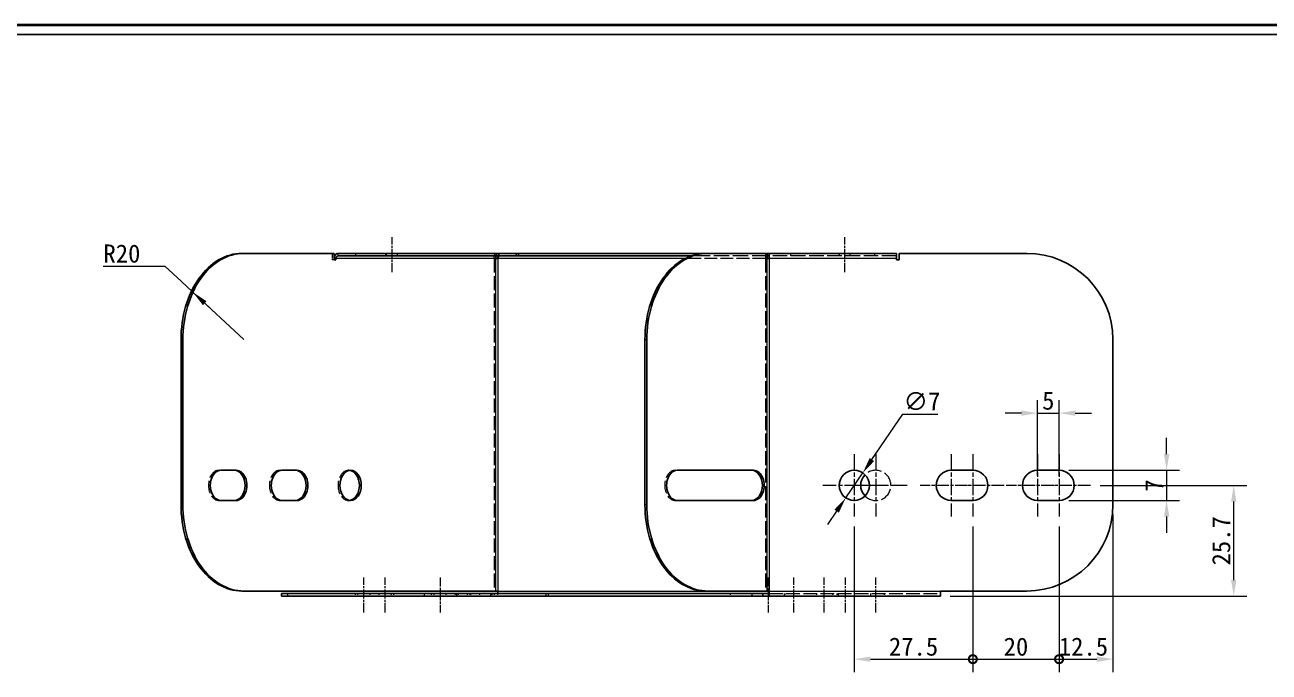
# Model space of a CAD drawing. Header units: millimetres. Extents: x 9 to 887, y 8 to 622.
# Drawn here: x 269.7 to 558.2, y 471.7 to 621.8 of the extents above; entities that cross this region are included whole.
import ezdxf
from ezdxf.enums import TextEntityAlignment as Align

# ---------------------------------------------------------------- set-up
doc = ezdxf.new("R2010")
doc.units = ezdxf.units.MM
doc.header["$LTSCALE"] = 1.5
doc.linetypes.add('CHAIN', pattern=[0.3543, 0.2362, -0.0295, 0.0591, -0.0295])
doc.linetypes.add('DASHED', pattern=[0.2067, 0.1654, -0.0413])
for name, color, linetype, lineweight, true_color in [('中心标记 (ISO)', 1, 'CHAIN', 18, 0xff0000), ('中心线 (ISO)', 1, 'CHAIN', 18, 0xff0000), ('尺寸 (ISO)', 7, 'Continuous', 18, 0x008000), ('隐藏 (ISO)', 5, 'DASHED', 18, 0x0000ff), ('隐藏窄的 (ISO)', 5, 'DASHED', 18, 0x0000ff)]:
    doc.layers.add(name, color=color, linetype=linetype, lineweight=lineweight, true_color=true_color)
for name, color, linetype, lineweight in [('可见 (ISO)', 7, 'Continuous', 25), ('可见窄的 (ISO)', 7, 'Continuous', 18), ('图框 (ISO)', 7, 'Continuous', 35)]:
    doc.layers.add(name, color=color, linetype=linetype, lineweight=lineweight)
doc.styles.get("Standard").update_dxf_attribs({"font": 'simfang.ttf'})
doc.styles.add('最新国标', font='simfang.ttf')
doc.dimstyles.new('默认 (GB)', dxfattribs={"dimscale": 1.5, "dimtxt": 2.8, "dimasz": 2.5, "dimexe": 2, "dimexo": 1.5, "dimgap": 0.5, "dimtad": 1, "dimtoh": 1, "dimdsep": 46, "dimtxsty": '最新国标', "dimcen": 0.09, "dimdle": 10, "dimclrd": 256, "dimclre": 256, "dimclrt": 256, "dimaunit": 1, "dimadec": 3, "dimazin": 2, "dimtfac": 0.535714, "dimtdec": 3, "dimtmove": 0, "dimatfit": 3, "dimfxl": 0, "dimtolj": 1, "dimlwd": -1, "dimlwe": -1, "dimarcsym": 0})

# ---------------------------------------------------------------- blocks, each defined once
blk = doc.blocks.new('图框 最新国标')
at = {"layer": '图框 (ISO)'}
blk.add_line((6, 414.5), (588.5, 414.5), dxfattribs=at)
at = {"layer": '图框 (ISO)', "color": 7, "linetype": 'Continuous', "lineweight": 25}
blk.add_line((18, 413), (587, 413), dxfattribs=at)
blk.add_line((18, 413), (587, 413), dxfattribs=at)
at = {"layer": '图框 (ISO)', "lineweight": 30}
blk.add_attdef('零件代号', text='', height=2.5, rotation=180, dxfattribs=at).set_placement((35.5, 409), align=Align.MIDDLE_CENTER)
blk = doc.blocks.new('*D32')
at = {"layer": 'Defpoints', "color": 0, "transparency": 16777216}
for p in [(516.79, 514.96), (550.04, 514.96), (482.04, 489.26)]:
    blk.add_point(p, dxfattribs=at)
at = {"layer": '尺寸 (ISO)', "color": 116, "true_color": 0x00803f, "transparency": 16777216}
for p, q in [((519.04, 514.96), (553.04, 514.96)), ((550.04, 493.01), (550.04, 511.21)), ((484.29, 489.26), (553.04, 489.26))]:
    blk.add_line(p, q, dxfattribs=at)
for points in [[(549.42, 511.21), (550.67, 511.21), (550.04, 514.96)], [(549.42, 493.01), (550.67, 493.01), (550.04, 489.26)]]:
    blk.add_solid(points, dxfattribs=at)
at = {"layer": '尺寸 (ISO)', "transparency": 16777216, "insert": (547.16, 502.11), "char_height": 4.2, "attachment_point": 5, "rotation": 90, "style": '最新国标'}
blk.add_mtext('\\A1;25.7', dxfattribs=at)
blk = doc.blocks.new('*D33')
at = {"layer": 'Defpoints', "color": 0, "transparency": 16777216}
for p in [(509.54, 531.72), (504.54, 514.96), (509.54, 514.96)]:
    blk.add_point(p, dxfattribs=at)
at = {"layer": '尺寸 (ISO)', "color": 116, "true_color": 0x00803f, "transparency": 16777216}
for p, q in [((504.54, 517.21), (504.54, 534.72)), ((509.54, 517.21), (509.54, 534.72)), ((500.79, 531.72), (497.04, 531.72)), ((504.54, 531.72), (509.54, 531.72)), ((513.29, 531.72), (517.04, 531.72))]:
    blk.add_line(p, q, dxfattribs=at)
for points in [[(500.79, 532.34), (500.79, 531.09), (504.54, 531.72)], [(513.29, 532.34), (513.29, 531.09), (509.54, 531.72)]]:
    blk.add_solid(points, dxfattribs=at)
at = {"layer": '尺寸 (ISO)', "transparency": 16777216, "insert": (507.04, 534.59), "char_height": 4.2, "attachment_point": 5, "style": '最新国标'}
blk.add_mtext('\\A1;5', dxfattribs=at)
blk = doc.blocks.new('*D34')
at = {"layer": 'Defpoints', "color": 0, "transparency": 16777216}
for p in [(509.54, 518.46), (509.54, 511.46), (534.47, 511.46)]:
    blk.add_point(p, dxfattribs=at)
at = {"layer": '尺寸 (ISO)', "color": 116, "true_color": 0x00803f, "transparency": 16777216}
for p, q in [((534.47, 522.21), (534.47, 525.96)), ((511.79, 518.46), (537.47, 518.46)), ((534.47, 518.46), (534.47, 511.46)), ((511.79, 511.46), (537.47, 511.46)), ((534.47, 507.71), (534.47, 503.96))]:
    blk.add_line(p, q, dxfattribs=at)
for points in [[(533.85, 522.21), (535.1, 522.21), (534.47, 518.46)], [(533.85, 507.71), (535.1, 507.71), (534.47, 511.46)]]:
    blk.add_solid(points, dxfattribs=at)
at = {"layer": '尺寸 (ISO)', "transparency": 16777216, "insert": (531.6, 514.96), "char_height": 4.2, "attachment_point": 5, "rotation": 90, "style": '最新国标'}
blk.add_mtext('\\A1;7', dxfattribs=at)
blk = doc.blocks.new('_DotSmall')
at = {"color": 0, "linetype": 'ByBlock', "const_width": 0.5}
blk.add_lwpolyline([(-0.0625, 0, 1), (0.0625, 0, 1)], format="xyb", close=True, dxfattribs=at)
blk = doc.blocks.new('*D35')
at = {"layer": 'Defpoints', "color": 0, "transparency": 16777216}
for p in [(462.04, 507.71), (489.54, 507.71), (489.54, 474.66)]:
    blk.add_point(p, dxfattribs=at)
at = {"layer": '尺寸 (ISO)', "color": 116, "true_color": 0x00803f, "transparency": 16777216}
for p, q in [((462.04, 505.46), (462.04, 471.66)), ((489.54, 505.46), (489.54, 471.66)), ((465.79, 474.66), (489.54, 474.66))]:
    blk.add_line(p, q, dxfattribs=at)
blk.add_solid([(465.79, 475.29), (465.79, 474.04), (462.04, 474.66)], dxfattribs=at)
at = {"layer": '尺寸 (ISO)', "color": 116, "true_color": 0x00803f, "transparency": 16777216, "xscale": 3.75, "yscale": 3.75, "zscale": 3.75}
blk.add_blockref('_DotSmall', (489.54, 474.66), dxfattribs=at)
at = {"layer": '尺寸 (ISO)', "transparency": 16777216, "insert": (475.79, 477.55), "char_height": 4.2, "attachment_point": 5, "style": '最新国标'}
blk.add_mtext('\\A1;27.5', dxfattribs=at)
blk = doc.blocks.new('*D37')
at = {"layer": 'Defpoints', "color": 0, "transparency": 16777216}
for p in [(489.54, 507.71), (509.54, 507.71), (509.54, 474.66)]:
    blk.add_point(p, dxfattribs=at)
at = {"layer": '尺寸 (ISO)', "color": 116, "true_color": 0x00803f, "transparency": 16777216}
for p, q in [((489.54, 505.46), (489.54, 471.66)), ((509.54, 505.46), (509.54, 471.66)), ((489.54, 474.66), (509.54, 474.66))]:
    blk.add_line(p, q, dxfattribs=at)
at = {"layer": '尺寸 (ISO)', "color": 116, "true_color": 0x00803f, "transparency": 16777216, "xscale": 3.75, "yscale": 3.75, "zscale": 3.75, "rotation": 180}
blk.add_blockref('_DotSmall', (489.54, 474.66), dxfattribs=at)
at = {"layer": '尺寸 (ISO)', "color": 116, "true_color": 0x00803f, "transparency": 16777216, "xscale": 3.75, "yscale": 3.75, "zscale": 3.75}
blk.add_blockref('_DotSmall', (509.54, 474.66), dxfattribs=at)
at = {"layer": '尺寸 (ISO)', "transparency": 16777216, "insert": (499.54, 477.54), "char_height": 4.2, "attachment_point": 5, "style": '最新国标'}
blk.add_mtext('\\A1;20', dxfattribs=at)
blk = doc.blocks.new('*D38')
at = {"layer": 'Defpoints', "color": 0, "transparency": 16777216}
for p in [(522.04, 510.46), (509.54, 507.71), (522.04, 474.66)]:
    blk.add_point(p, dxfattribs=at)
at = {"layer": '尺寸 (ISO)', "color": 116, "true_color": 0x00803f, "transparency": 16777216}
for p, q in [((522.04, 508.21), (522.04, 471.66)), ((509.54, 505.46), (509.54, 471.66)), ((509.54, 474.66), (518.29, 474.66))]:
    blk.add_line(p, q, dxfattribs=at)
blk.add_solid([(518.29, 475.29), (518.29, 474.04), (522.04, 474.66)], dxfattribs=at)
at = {"layer": '尺寸 (ISO)', "color": 116, "true_color": 0x00803f, "transparency": 16777216, "xscale": 3.75, "yscale": 3.75, "zscale": 3.75, "rotation": 180}
blk.add_blockref('_DotSmall', (509.54, 474.66), dxfattribs=at)
at = {"layer": '尺寸 (ISO)', "transparency": 16777216, "insert": (515.19, 477.55), "char_height": 4.2, "attachment_point": 5, "style": '最新国标'}
blk.add_mtext('\\A1;12.5', dxfattribs=at)
blk = doc.blocks.new('*D39')
at = {"layer": 'Defpoints', "color": 0, "transparency": 16777216}
for p in [(464.02, 517.85), (460.07, 512.07)]:
    blk.add_point(p, dxfattribs=at)
at = {"layer": '尺寸 (ISO)', "color": 116, "true_color": 0x00803f, "transparency": 16777216}
for p, q in [((466.13, 520.95), (473.32, 531.46)), ((473.32, 531.46), (481.41, 531.46)), ((460.07, 512.07), (464.02, 517.85)), ((457.95, 508.98), (455.83, 505.88))]:
    blk.add_line(p, q, dxfattribs=at)
for points in [[(465.62, 521.3), (466.65, 520.59), (464.02, 517.85)], [(457.43, 509.33), (458.47, 508.62), (460.07, 512.07)]]:
    blk.add_solid(points, dxfattribs=at)
at = {"layer": '尺寸 (ISO)', "transparency": 16777216, "insert": (477.74, 534.46), "char_height": 4.2, "attachment_point": 5, "style": '最新国标'}
blk.add_mtext('\\A1;∅7', dxfattribs=at)
blk = doc.blocks.new('*D67')
at = {"layer": 'Defpoints', "color": 0, "transparency": 16777216}
for p in [(308.68, 559.77), (320.49, 548.76)]:
    blk.add_point(p, dxfattribs=at)
at = {"layer": '尺寸 (ISO)', "color": 116, "true_color": 0x00803f, "transparency": 16777216}
for p, q in [((287.87, 565.82), (302.19, 565.82)), ((302.19, 565.82), (305.94, 562.32)), ((308.68, 559.77), (305.94, 562.32)), ((320.49, 548.76), (308.68, 559.77)), ((311.42, 557.21), (314.17, 554.65))]:
    blk.add_line(p, q, dxfattribs=at)
blk.add_solid([(311.85, 557.67), (311, 556.75), (308.68, 559.77)], dxfattribs=at)
at = {"layer": '尺寸 (ISO)', "transparency": 16777216, "insert": (292.22, 568.69), "char_height": 4.2, "attachment_point": 5, "style": '最新国标'}
blk.add_mtext('\\A1;R20', dxfattribs=at)

msp = doc.modelspace()

# ---------------------------------------------------------------- linework, layer by layer
at = {"layer": '中心标记 (ISO)', "ltscale": 10.741571}
for p, q in [((462.0411, 522.2119), (462.0411, 507.7119)), ((467.0411, 522.2119), (467.0411, 507.7119)), ((484.5411, 522.2119), (484.5411, 507.7119)), ((489.5411, 522.2119), (489.5411, 507.7119)), ((504.5411, 522.2119), (504.5411, 507.7119)), ((509.5411, 522.2119), (509.5411, 507.7119)), ((469.2911, 514.9619), (454.7911, 514.9619)), ((474.2911, 514.9619), (459.7911, 514.9619))]:
    msp.add_line(p, q, dxfattribs=at)
at = {"layer": '中心标记 (ISO)', "ltscale": 8.148754}
for p, q in [((488.2911, 514.9619), (477.2911, 514.9619)), ((496.7911, 514.9619), (485.7911, 514.9619)), ((508.2911, 514.9619), (497.2911, 514.9619)), ((516.7911, 514.9619), (505.7911, 514.9619))]:
    msp.add_line(p, q, dxfattribs=at)
at = {"layer": '中心线 (ISO)', "ltscale": 6.00042}
for p, q in [((354.8548, 564.4119), (354.8548, 572.5119)), ((459.8411, 564.4119), (459.8411, 572.5119)), ((348.3494, 485.5119), (348.3494, 493.6119)), ((353.2992, 485.5119), (353.2992, 493.6119)), ((366.0271, 493.6119), (366.0271, 485.5119)), ((442.0411, 493.6119), (442.0411, 485.5119)), ((448.0411, 485.5119), (448.0411, 493.6119)), ((455.0411, 485.5119), (455.0411, 493.6119)), ((460.0411, 485.5119), (460.0411, 493.6119)), ((462.0411, 493.6119), (462.0411, 485.5119)), ((467.0411, 485.5119), (467.0411, 493.6119))]:
    msp.add_line(p, q, dxfattribs=at)
at = {"layer": '可见 (ISO)'}
for p, q in [((320.4894, 568.7619), (320.0651, 568.7619)), ((341.4198, 568.7619), (320.4894, 568.7619)), ((341.4198, 567.2619), (341.4198, 568.7619)), ((346.3695, 568.7619), (342.2683, 568.7619)), ((346.3695, 568.7619), (353.4406, 568.7619)), ((383.6144, 568.7619), (353.4406, 568.7619)), ((383.6144, 568.1619), (383.6144, 568.7619)), ((384.1688, 568.7619), (383.6144, 568.7619)), ((427.6504, 568.7619), (384.1688, 568.7619)), ((384.1688, 568.1619), (384.1688, 568.7619)), ((428.0747, 568.7619), (427.6504, 568.7619)), ((441.8653, 568.7619), (428.0747, 568.7619)), ((441.8653, 567.5619), (441.8653, 568.7619)), ((442.2896, 568.7619), (441.8653, 568.7619)), ((442.2896, 568.7619), (471.8411, 568.7619)), ((442.2896, 568.7619), (442.2896, 567.5619)), ((471.8411, 567.5619), (471.8411, 568.7619)), ((472.4411, 568.7619), (472.4411, 567.2619)), ((472.4411, 568.7619), (502.0411, 568.7619)), ((341.844, 567.2619), (341.4198, 567.2619)), ((341.844, 567.5619), (341.844, 567.2619)), ((346.3695, 568.1619), (342.2683, 568.1619)), ((353.4406, 568.1619), (346.3695, 568.1619)), ((383.6144, 568.1619), (353.4406, 568.1619)), ((379.3705, 567.5619), (378.9463, 567.5619)), ((383.6144, 568.1619), (384.1688, 568.1619)), ((424.2124, 568.1619), (384.1688, 568.1619)), ((442.2896, 568.1619), (441.8653, 568.1619)), ((442.2896, 567.5619), (441.8653, 567.5619)), ((471.8411, 567.2619), (471.8411, 567.5619)), ((472.4411, 567.2619), (471.8411, 567.2619)), ((305.923, 548.7619), (305.923, 510.4619)), ((306.3473, 548.7619), (306.3473, 510.4619)), ((413.5083, 548.7619), (413.5083, 510.4619)), ((413.9325, 548.7619), (413.9325, 510.4619)), ((522.0411, 548.7619), (522.0411, 510.4619)), ((315.1861, 518.4619), (318.7216, 518.4619)), ((329.3282, 518.4619), (332.8638, 518.4619)), ((421.0036, 518.4619), (438.6813, 518.4619)), ((484.5411, 518.4619), (489.5411, 518.4619)), ((504.5411, 518.4619), (509.5411, 518.4619)), ((318.7216, 511.4619), (315.1861, 511.4619)), ((332.8638, 511.4619), (329.3282, 511.4619)), ((438.6813, 511.4619), (421.0036, 511.4619)), ((489.5411, 511.4619), (484.5411, 511.4619)), ((509.5411, 511.4619), (504.5411, 511.4619)), ((320.0651, 490.4619), (320.4894, 490.4619)), ((320.4894, 490.4619), (378.9463, 490.4619)), ((329.2073, 489.8619), (330.6717, 489.8619)), ((329.2073, 489.2619), (329.2073, 489.8619)), ((330.6717, 489.2619), (329.2073, 489.2619)), ((390.487, 489.8619), (330.6717, 489.8619)), ((390.487, 489.2619), (330.6717, 489.2619)), ((378.9463, 490.4619), (379.3705, 490.4619)), ((379.3705, 490.4619), (379.3705, 489.8619)), ((390.487, 489.8619), (391.1076, 489.8619)), ((391.1076, 489.2619), (390.487, 489.2619)), ((440.8411, 489.8619), (391.1076, 489.8619)), ((440.8411, 489.2619), (391.1076, 489.2619)), ((427.6504, 490.4619), (428.0747, 490.4619)), ((428.0747, 490.4619), (441.8653, 490.4619)), ((440.8411, 489.8619), (442.2896, 489.8619)), ((440.8411, 489.2619), (440.8411, 489.8619)), ((442.2896, 489.2619), (440.8411, 489.2619)), ((441.8653, 490.4619), (442.2896, 490.4619)), ((442.2896, 489.2619), (442.2896, 490.4619)), ((482.0411, 489.2619), (442.2896, 489.2619)), ((502.0411, 490.4619), (482.0411, 490.4619)), ((482.0411, 489.2619), (482.0411, 490.4619))]:
    msp.add_line(p, q, dxfattribs=at)
msp.add_circle((462.0411, 514.9619), 3.5, dxfattribs=at)
for centre, radius, start, end in [((502.0411, 548.7619), 20, 0, 90), ((467.0411, 514.9619), 3.5, 135.584691, 224.415309), ((484.5411, 514.9619), 3.5, 90, 270), ((489.5411, 514.9619), 3.5, 270, 90), ((504.5411, 514.9619), 3.5, 90, 270), ((509.5411, 514.9619), 3.5, 270, 90), ((502.0411, 510.4619), 20, 270, 0)]:
    msp.add_arc(centre, radius, start, end, dxfattribs=at)
for centre, major_axis, start_param, end_param in [((320.0651, 548.7619), (0, 20), 0, 1.57079633), ((320.4894, 548.7619), (0, 20), 0, 1.57079633), ((342.2683, 567.5619), (0, 1.2), 0, 1.57079633), ((427.6504, 548.7619), (0, 20), 0, 1.57079633), ((428.0747, 548.7619), (0, 20), 0, 1.57079633), ((342.2683, 567.5619), (0, 0.6), 0, 1.57079633), ((315.1861, 514.9619), (0, -3.5), 3.14159265, 6.28318531), ((318.2974, 514.9619), (0, -3.5), 0, 3.14159265), ((318.7216, 514.9619), (0, 3.5), 3.14159265, 6.28318531), ((329.3282, 514.9619), (0, -3.5), 3.14159265, 6.28318531), ((332.4395, 514.9619), (0, -3.5), 0, 3.14159265), ((332.8638, 514.9619), (0, 3.5), 3.14159265, 6.28318531), ((344.8139, 514.9619), (0, -3.5), 0.08581959, 3.05577306), ((421.0036, 514.9619), (0, -3.5), 3.14159265, 6.28318531), ((438.257, 514.9619), (0, -3.5), 0, 3.14159265), ((438.6813, 514.9619), (0, 3.5), 3.14159265, 6.28318531), ((320.0651, 510.4619), (0, -20), 4.71238898, 6.28318531), ((320.4894, 510.4619), (0, -20), 4.71238898, 6.28318531), ((427.6504, 510.4619), (0, -20), 4.71238898, 6.28318531), ((428.0747, 510.4619), (0, -20), 4.71238898, 6.28318531)]:
    msp.add_ellipse(centre, major_axis=major_axis, ratio=0.70710678, start_param=start_param, end_param=end_param, dxfattribs=at)
msp.add_ellipse((345.2381, 514.9619), major_axis=(0, 3.5), ratio=0.70710678, dxfattribs=at)
for points in [[(378.9463, 567.5619), (378.8697, 567.876), (378.9953, 568.1619), (379.1409, 568.1619)], [(379.3705, 567.5619), (379.4788, 567.876), (379.587, 568.1619), (379.6953, 568.1619)]]:
    msp.add_open_spline(points, degree=3, dxfattribs=at)
msp.add_open_spline([(379.4788, 568.1595), (379.462, 568.0765), (379.4452, 567.9873), (379.4285, 567.8938), (379.4092, 567.7861), (379.3899, 567.674), (379.3705, 567.5619)], degree=3, knots=[1.047197551, 1.047197551, 1.047197551, 1.047197551, 1.290531436, 1.290531436, 1.290531436, 1.570796327, 1.570796327, 1.570796327, 1.570796327], dxfattribs=at)
at = {"layer": '可见窄的 (ISO)'}
for p, q in [((342.2683, 568.7619), (342.2683, 568.1619)), ((346.3695, 568.7619), (346.3695, 568.1619)), ((353.4406, 568.1619), (353.4406, 568.7619)), ((341.844, 567.5619), (341.4198, 567.5619)), ((378.9463, 567.5619), (341.844, 567.5619)), ((378.9463, 490.4619), (378.9463, 567.5619)), ((422.8255, 567.5619), (379.3705, 567.5619)), ((379.3705, 567.5619), (379.3705, 490.4619)), ((441.8653, 490.4619), (441.8653, 567.5619)), ((442.2896, 567.5619), (442.2896, 490.4619)), ((471.8411, 567.5619), (442.2896, 567.5619)), ((305.923, 548.7619), (306.3473, 548.7619)), ((413.5083, 548.7619), (413.9325, 548.7619)), ((306.3473, 510.4619), (305.923, 510.4619)), ((413.9325, 510.4619), (413.5083, 510.4619)), ((330.6717, 489.2619), (330.6717, 489.8619)), ((379.3705, 490.4619), (427.6504, 490.4619)), ((390.487, 489.8619), (390.487, 489.2619)), ((391.1076, 489.2619), (391.1076, 489.8619)), ((442.2896, 490.4619), (482.0411, 490.4619))]:
    msp.add_line(p, q, dxfattribs=at)
at = {"layer": '隐藏 (ISO)', "ltscale": 1.904597}
msp.add_line((340.9955, 568.7619), (340.9955, 567.2619), dxfattribs=at)
at = {"layer": '隐藏 (ISO)', "ltscale": 0.761779}
for p, q in [((353.6048, 568.1619), (353.6048, 568.7619)), ((356.1048, 568.1619), (356.1048, 568.7619)), ((379.1409, 568.1619), (379.1409, 568.7619)), ((379.6953, 568.1619), (379.6953, 568.7619)), ((458.5911, 568.1619), (458.5911, 568.7619)), ((461.0911, 568.1619), (461.0911, 568.7619)), ((341.4198, 567.2619), (340.9955, 567.2619)), ((441.8653, 567.5619), (441.4411, 567.5619)), ((314.7618, 518.4619), (315.1861, 518.4619)), ((328.904, 518.4619), (329.3282, 518.4619)), ((344.8139, 518.4619), (345.2381, 518.4619)), ((420.5793, 518.4619), (421.0036, 518.4619)), ((314.7618, 511.4619), (315.1861, 511.4619)), ((328.904, 511.4619), (329.3282, 511.4619)), ((344.8139, 511.4619), (345.2381, 511.4619)), ((420.5793, 511.4619), (421.0036, 511.4619)), ((346.3494, 489.2619), (346.3494, 489.8619)), ((355.2992, 489.2619), (355.2992, 489.8619)), ((362.2771, 489.8619), (362.2771, 489.2619)), ((364.0271, 489.2619), (364.0271, 489.8619)), ((369.6839, 489.2619), (369.6839, 489.8619)), ((369.7771, 489.8619), (369.7771, 489.2619)), ((372.9768, 489.2619), (372.9768, 489.8619)), ((377.6735, 489.8619), (377.6735, 489.2619)), ((378.6337, 489.2619), (378.6337, 489.8619)), ((379.3705, 489.2619), (379.3705, 489.8619)), ((433.3598, 489.2619), (433.3598, 489.8619)), ((438.2911, 489.8619), (438.2911, 489.2619)), ((438.3598, 489.2619), (438.3598, 489.8619)), ((445.7911, 489.8619), (445.7911, 489.2619)), ((446.0411, 489.2619), (446.0411, 489.8619)), ((453.3598, 489.2619), (453.3598, 489.8619)), ((457.0411, 489.2619), (457.0411, 489.8619)), ((458.0411, 489.2619), (458.0411, 489.8619)), ((458.2911, 489.8619), (458.2911, 489.2619)), ((458.3598, 489.2619), (458.3598, 489.8619)), ((465.7911, 489.8619), (465.7911, 489.2619)), ((469.0411, 489.2619), (469.0411, 489.8619))]:
    msp.add_line(p, q, dxfattribs=at)
at = {"layer": '隐藏 (ISO)', "ltscale": 1.523657}
msp.add_line((441.4411, 568.7619), (441.4411, 567.5619), dxfattribs=at)
at = {"layer": '隐藏 (ISO)', "ltscale": 14.233954}
msp.add_line((441.8653, 568.1619), (424.2124, 568.1619), dxfattribs=at)
at = {"layer": '隐藏 (ISO)', "ltscale": 13.615993}
msp.add_line((471.8411, 568.1619), (442.2896, 568.1619), dxfattribs=at)
at = {"layer": '隐藏 (ISO)', "ltscale": 12.820988}
msp.add_line((442.2896, 489.8619), (482.0411, 489.8619), dxfattribs=at)
at = {"layer": '隐藏 (ISO)', "ltscale": 13.356551}
msp.add_arc((467.0411, 514.9619), 3.5, 224.415309, 135.584691, dxfattribs=at)
at = {"layer": '隐藏 (ISO)', "ltscale": 11.821292}
for centre in [(314.7618, 514.9619), (328.904, 514.9619), (420.5793, 514.9619)]:
    msp.add_ellipse(centre, major_axis=(0, 3.5), ratio=0.70710678, start_param=0, end_param=3.14159265, dxfattribs=at)
at = {"layer": '隐藏 (ISO)', "ltscale": 12.467141}
msp.add_ellipse((344.8139, 514.9619), major_axis=(0, 3.5), ratio=0.70710678, start_param=6.19736572, end_param=9.51059755, dxfattribs=at)
at = {"layer": '隐藏 (ISO)', "ltscale": 2.421672}
msp.add_open_spline([(378.522, 567.5619), (378.4591, 568.0781), (378.6593, 568.5723), (378.9472, 568.715), (379.0097, 568.7461), (379.0753, 568.7619), (379.1409, 568.7619)], degree=3, knots=[0, 0, 0, 0, 1.29053144, 1.29053144, 1.29053144, 1.57079633, 1.57079633, 1.57079633, 1.57079633], dxfattribs=at)
at = {"layer": '隐藏 (ISO)', "ltscale": 1.613642}
msp.add_open_spline([(379.6953, 568.7619), (379.6231, 568.7619), (379.5509, 568.5169), (379.4788, 568.1595)], degree=3, dxfattribs=at)
at = {"layer": '隐藏窄的 (ISO)', "ltscale": 0.761779}
for p, q in [((447.2896, 568.7619), (447.2896, 568.1619)), ((466.8411, 568.1619), (466.8411, 568.7619)), ((346.9352, 489.2619), (346.9352, 489.8619)), ((349.7636, 489.2619), (349.7636, 489.8619)), ((351.8849, 489.2619), (351.8849, 489.8619)), ((354.7134, 489.2619), (354.7134, 489.8619)), ((364.6129, 489.2619), (364.6129, 489.8619)), ((367.4413, 489.2619), (367.4413, 489.8619)), ((369.5626, 489.2619), (369.5626, 489.8619)), ((370.2697, 489.2619), (370.2697, 489.8619)), ((372.391, 489.2619), (372.391, 489.8619)), ((373.0981, 489.2619), (373.0981, 489.8619)), ((375.2195, 489.2619), (375.2195, 489.8619)), ((378.0479, 489.2619), (378.0479, 489.8619)), ((448.0411, 489.2619), (448.0411, 489.8619)), ((455.0411, 489.2619), (455.0411, 489.8619)), ((460.0411, 489.2619), (460.0411, 489.8619)), ((467.0411, 489.2619), (467.0411, 489.8619))]:
    msp.add_line(p, q, dxfattribs=at)
at = {"layer": '隐藏窄的 (ISO)', "ltscale": 13.087873}
for p, q in [((378.522, 567.5619), (378.522, 490.4619)), ((441.4411, 567.5619), (441.4411, 490.4619))]:
    msp.add_line(p, q, dxfattribs=at)
at = {"layer": '隐藏窄的 (ISO)', "ltscale": 12.008127}
msp.add_line((441.4411, 567.5619), (422.8255, 567.5619), dxfattribs=at)

# ---------------------------------------------------------------- block references
at = {"xscale": 1.5, "yscale": 1.5, "zscale": 1.5}
msp.add_blockref('图框 最新国标', (0, 0), dxfattribs=at)

# ---------------------------------------------------------------- dimensions: what is measured, and where the dimension line sits
at = {"layer": '尺寸 (ISO)', "color": 116, "true_color": 0x00803f}
dim = msp.add_radius_dim(center=(320.4894, 548.7619), mpoint=(308.681, 559.7674), dimstyle='默认 (GB)', override={"dimgap": 0.5, "dimtih": 1, "dimdec": 2, "dimlfac": 1.239012, "dimcen": 0, "dimtol": 0, "dimlim": 0, "dimtp": 0, "dimtm": 0, "dimtdec": 3}, dxfattribs=at)
dim.commit()
dim.dimension.update_dxf_attribs({"geometry": '*D67', "text_midpoint": (292.2227, 565.8184), "dimtype": 164})
dim = msp.add_diameter_dim_2p(p1=(460.0661, 512.0723), p2=(464.016, 517.8514), dimstyle='默认 (GB)', override={"dimgap": 0.5, "dimtih": 1, "dimdec": 2, "dimlfac": 1, "dimtol": 0, "dimlim": 0, "dimtp": 0, "dimtm": 0, "dimtdec": 3, "dimatfit": 2}, dxfattribs=at)
dim.commit()
dim.dimension.update_dxf_attribs({"geometry": '*D39', "text_midpoint": (477.7406, 531.4622), "dimtype": 163})
for base, p1, p2, angle, override, picture, middle in [((509.5411, 531.7157), (504.5411, 514.9619), (509.5411, 514.9619), 180, {"dimgap": 0.5, "dimtoh": 0, "dimdec": 2, "dimtol": 0, "dimlim": 0, "dimtp": 0, "dimtm": 0, "dimtdec": 3, "dimtofl": 1, "dimatfit": 1}, '*D33', (507.0411, 531.7157)), ((534.4717, 511.4619), (509.5411, 518.4619), (509.5411, 511.4619), 270, {"dimgap": 0.5, "dimtoh": 0, "dimdec": 2, "dimtol": 0, "dimlim": 0, "dimtp": 0, "dimtm": 0, "dimtdec": 3, "dimtofl": 1, "dimatfit": 1}, '*D34', (534.4717, 514.9619)), ((550.0411, 514.9619), (482.0411, 489.2619), (516.7911, 514.9619), 90, {"dimgap": 0.5, "dimtoh": 0, "dimdec": 2, "dimtol": 0, "dimlim": 0, "dimtp": 0, "dimtm": 0, "dimtdec": 3, "dimtofl": 0, "dimatfit": 1}, '*D32', (550.0411, 502.1119)), ((522.0411, 474.6619), (509.5411, 507.7119), (522.0411, 510.4619), 180, {"dimgap": 0.5, "dimtoh": 0, "dimdec": 2, "dimblk1": 'DotSmall', "dimsah": 1, "dimdle": 0, "dimtol": 0, "dimlim": 0, "dimtp": 0, "dimtm": 0, "dimtdec": 3, "dimtofl": 0, "dimatfit": 1}, '*D38', (515.1903, 474.6619)), ((489.5411, 474.6619), (462.0411, 507.7119), (489.5411, 507.7119), 180, {"dimgap": 0.5, "dimtoh": 0, "dimdec": 2, "dimblk2": 'DotSmall', "dimsah": 1, "dimdle": 0, "dimtol": 0, "dimlim": 0, "dimtp": 0, "dimtm": 0, "dimtdec": 3, "dimtofl": 0, "dimatfit": 1}, '*D35', (475.7911, 474.6619)), ((509.5411, 474.6619), (489.5411, 507.7119), (509.5411, 507.7119), 180, {"dimgap": 0.5, "dimtoh": 0, "dimdec": 2, "dimblk1": 'DotSmall', "dimblk2": 'DotSmall', "dimsah": 1, "dimdle": 0, "dimtol": 0, "dimlim": 0, "dimtp": 0, "dimtm": 0, "dimtdec": 3, "dimtofl": 0, "dimatfit": 1}, '*D37', (499.5411, 474.6619))]:
    dim = msp.add_linear_dim(base=base, p1=p1, p2=p2, angle=angle, dimstyle='默认 (GB)', override=override, dxfattribs=at)
    dim.commit()
    dim.dimension.update_dxf_attribs({"geometry": picture, "text_midpoint": middle, "dimtype": 160})

doc.saveas('drawing.dxf')
